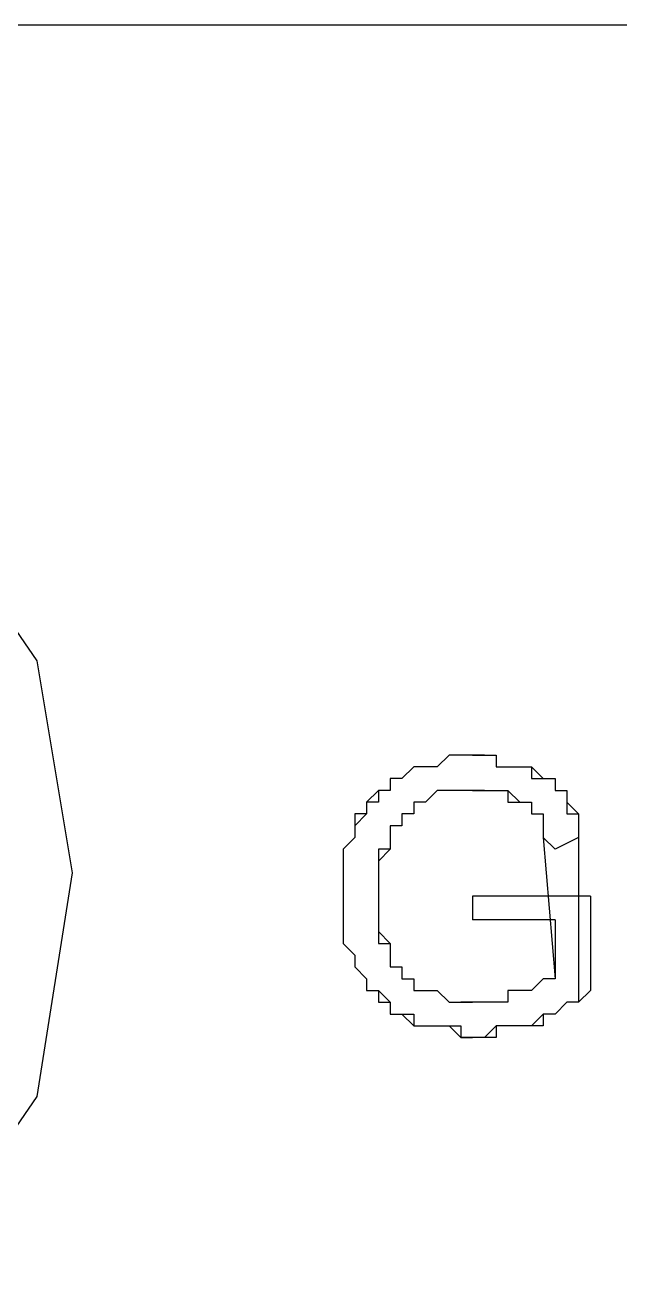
# Model space of a CAD drawing. Extents: x 0 to 594, y 0 to 420.
# Drawn here: x 425.7 to 430.75, y 73.3 to 84 of the extents above; entities that cross this region are included whole.
import ezdxf

# ---------------------------------------------------------------- set-up
doc = ezdxf.new("R2010")
doc.units = 0

msp = doc.modelspace()

# ---------------------------------------------------------------- linework, layer by layer
at = {"layer": 'GT_1', "flags": 128}
for points in [[(584, 84), (409, 84)], [(424.7, 80.2), (425.8, 78.6)], [(425.8, 78.6), (426.1, 76.8)], [(429.3, 77.8), (429.2, 77.7)], [(429.3, 77.8), (429.2, 77.7)], [(429.3, 77.8), (429.3, 77.8)], [(429.4, 77.8), (429.3, 77.8)], [(429.4, 77.8), (429.3, 77.8)], [(429.5, 77.8), (429.4, 77.8)], [(429.5, 77.8), (429.4, 77.8)], [(429.5, 77.8), (429.5, 77.8)], [(429.5, 77.8), (429.6, 77.8)], [(429.6, 77.8), (429.5, 77.8)], [(429.6, 77.8), (429.6, 77.8)], [(429.6, 77.8), (429.6, 77.8)], [(429.6, 77.8), (429.7, 77.8)], [(429.6, 77.8), (429.7, 77.8)], [(429.7, 77.8), (429.7, 77.8)], [(429.7, 77.8), (429.7, 77.7)], [(429.7, 77.8), (429.7, 77.7)], [(429, 77.7), (428.9, 77.6)], [(429, 77.7), (428.9, 77.6)], [(429, 77.7), (429, 77.7)], [(429.1, 77.7), (429, 77.7)], [(429.1, 77.7), (429, 77.7)], [(429.1, 77.7), (429.1, 77.7)], [(429.1, 77.7), (429.1, 77.7)], [(429.2, 77.7), (429.1, 77.7)], [(429.2, 77.7), (429.1, 77.7)], [(429.2, 77.7), (429.2, 77.7)], [(429.7, 77.7), (429.8, 77.7)], [(429.7, 77.7), (429.8, 77.7)], [(429.8, 77.7), (429.8, 77.7)], [(429.8, 77.7), (429.9, 77.7)], [(429.8, 77.7), (429.9, 77.7)], [(429.9, 77.7), (429.9, 77.7)], [(429.9, 77.7), (429.9, 77.7)], [(429.9, 77.7), (430, 77.7)], [(429.9, 77.7), (430, 77.7)], [(430, 77.7), (430, 77.7)], [(430, 77.7), (430, 77.7)], [(430, 77.7), (430, 77.6)], [(430, 77.7), (430, 77.7)], [(430, 77.7), (430.1, 77.6)], [(428.8, 77.6), (428.8, 77.5)], [(428.8, 77.6), (428.8, 77.6)], [(428.9, 77.6), (428.8, 77.6)], [(428.8, 77.6), (428.8, 77.5)], [(428.9, 77.6), (428.8, 77.6)], [(428.9, 77.6), (428.9, 77.6)], [(430, 77.6), (430.1, 77.6)], [(430.1, 77.6), (430.1, 77.6)], [(430.1, 77.6), (430.1, 77.6)], [(430.1, 77.6), (430.2, 77.6)], [(430.1, 77.6), (430.1, 77.6)], [(430.1, 77.6), (430.2, 77.6)], [(430.2, 77.6), (430.2, 77.6)], [(430.2, 77.6), (430.2, 77.5)], [(430.2, 77.6), (430.2, 77.5)], [(428.7, 77.5), (428.6, 77.4)], [(428.7, 77.5), (428.7, 77.4)], [(428.7, 77.5), (428.7, 77.5)], [(428.8, 77.5), (428.7, 77.5)], [(428.8, 77.5), (428.7, 77.5)], [(429.2, 77.5), (429.1, 77.4)], [(429.2, 77.5), (429.1, 77.4)], [(429.3, 77.5), (429.2, 77.5)], [(429.2, 77.5), (429.2, 77.5)], [(429.2, 77.5), (429.2, 77.5)], [(429.2, 77.5), (429.2, 77.5)], [(429.3, 77.5), (429.2, 77.5)], [(429.2, 77.5), (429.2, 77.5)], [(429.4, 77.5), (429.3, 77.5)], [(429.3, 77.5), (429.3, 77.5)], [(429.3, 77.5), (429.3, 77.5)], [(429.4, 77.5), (429.3, 77.5)], [(429.3, 77.5), (429.3, 77.5)], [(429.5, 77.5), (429.4, 77.5)], [(429.4, 77.5), (429.4, 77.5)], [(429.4, 77.5), (429.4, 77.5)], [(429.4, 77.5), (429.4, 77.5)], [(429.5, 77.5), (429.4, 77.5)], [(429.4, 77.5), (429.4, 77.5)], [(429.5, 77.5), (429.6, 77.5)], [(429.5, 77.5), (429.5, 77.5)], [(429.5, 77.5), (429.5, 77.5)], [(429.6, 77.5), (429.5, 77.5)], [(429.6, 77.5), (429.7, 77.5)], [(429.6, 77.5), (429.6, 77.5)], [(429.6, 77.5), (429.6, 77.5)], [(429.6, 77.5), (429.6, 77.5)], [(429.6, 77.5), (429.7, 77.5)], [(429.6, 77.5), (429.6, 77.5)], [(429.7, 77.5), (429.8, 77.5)], [(429.7, 77.5), (429.7, 77.5)], [(429.7, 77.5), (429.7, 77.5)], [(429.7, 77.5), (429.8, 77.5)], [(429.7, 77.5), (429.7, 77.5)], [(429.8, 77.5), (429.8, 77.4)], [(429.8, 77.5), (429.8, 77.5)], [(429.8, 77.5), (429.8, 77.5)], [(429.8, 77.5), (429.8, 77.5)], [(429.8, 77.5), (429.9, 77.4)], [(429.8, 77.5), (429.8, 77.5)], [(430.2, 77.5), (430.2, 77.5)], [(430.2, 77.5), (430.2, 77.5)], [(430.2, 77.5), (430.3, 77.5)], [(430.2, 77.5), (430.3, 77.5)], [(430.3, 77.5), (430.3, 77.4)], [(430.3, 77.5), (430.3, 77.4)], [(428.6, 77.4), (428.6, 77.3)], [(428.7, 77.4), (428.6, 77.4)], [(428.6, 77.4), (428.6, 77.3)], [(429.1, 77.4), (429, 77.4)], [(429, 77.4), (429, 77.4)], [(429, 77.4), (429, 77.4)], [(429, 77.4), (429, 77.4)], [(429, 77.4), (429, 77.3)], [(429.1, 77.4), (429, 77.4)], [(429, 77.4), (429, 77.4)], [(429, 77.4), (429, 77.3)], [(429.1, 77.4), (429.1, 77.4)], [(429.1, 77.4), (429.1, 77.4)], [(429.1, 77.4), (429.1, 77.4)], [(429.1, 77.4), (429.1, 77.4)], [(429.8, 77.4), (429.9, 77.4)], [(429.9, 77.4), (430, 77.4)], [(429.9, 77.4), (429.9, 77.4)], [(429.9, 77.4), (429.9, 77.4)], [(429.9, 77.4), (429.9, 77.4)], [(429.9, 77.4), (429.9, 77.4)], [(429.9, 77.4), (430, 77.4)], [(429.9, 77.4), (429.9, 77.4)], [(429.9, 77.4), (429.9, 77.4)], [(430, 77.4), (430, 77.3)], [(430, 77.4), (430, 77.4)], [(430, 77.4), (430, 77.3)], [(430.3, 77.4), (430.3, 77.4)], [(430.3, 77.4), (430.3, 77.4)], [(430.3, 77.4), (430.3, 77.4)], [(430.3, 77.4), (430.3, 77.3)], [(430.3, 77.4), (430.3, 77.4)], [(430.3, 77.4), (430.4, 77.3)], [(428.5, 77.3), (428.5, 77.2)], [(428.6, 77.3), (428.5, 77.3)], [(428.6, 77.3), (428.5, 77.2)], [(428.6, 77.3), (428.6, 77.3)], [(429, 77.3), (428.9, 77.3)], [(428.9, 77.3), (428.9, 77.3)], [(428.9, 77.3), (428.9, 77.3)], [(428.9, 77.3), (428.9, 77.3)], [(428.9, 77.3), (428.9, 77.2)], [(429, 77.3), (428.9, 77.3)], [(428.9, 77.3), (428.9, 77.3)], [(428.9, 77.3), (428.9, 77.2)], [(429, 77.3), (429, 77.3)], [(430, 77.3), (430.1, 77.3)], [(430, 77.3), (430, 77.3)], [(430, 77.3), (430, 77.3)], [(430, 77.3), (430, 77.3)], [(430, 77.3), (430, 77.3)], [(430, 77.3), (430.1, 77.3)], [(430, 77.3), (430, 77.3)], [(430.1, 77.3), (430.1, 77.2)], [(430.1, 77.3), (430.1, 77.2)], [(430.3, 77.3), (430.4, 77.3)], [(430.4, 77.3), (430.4, 77.3)], [(430.4, 77.3), (430.4, 77.2)], [(430.4, 77.3), (430.4, 77.2)], [(428.5, 77.2), (428.5, 77.1)], [(428.5, 77.2), (428.5, 77.2)], [(428.5, 77.2), (428.5, 77.1)], [(428.9, 77.2), (428.8, 77.2)], [(428.8, 77.2), (428.8, 77.2)], [(428.8, 77.2), (428.8, 77.1)], [(428.9, 77.2), (428.8, 77.2)], [(428.8, 77.2), (428.8, 77.1)], [(428.9, 77.2), (428.9, 77.2)], [(428.9, 77.2), (428.9, 77.2)], [(430.1, 77.2), (430.1, 77.1)], [(430.1, 77.2), (430.1, 77.2)], [(430.1, 77.2), (430.1, 77.2)], [(430.1, 77.2), (430.1, 77.2)], [(430.1, 77.2), (430.1, 77.2)], [(430.1, 77.2), (430.1, 77.1)], [(430.1, 77.2), (430.1, 77.2)], [(430.4, 77.2), (430.4, 77.2)], [(430.4, 77.2), (430.4, 77.1)], [(430.4, 77.2), (430.4, 77.2)], [(430.4, 77.2), (430.4, 77.1)], [(428.5, 77.1), (428.4, 77)], [(428.5, 77.1), (428.4, 77)], [(428.5, 77.1), (428.5, 77.1)], [(428.8, 77.1), (428.8, 77.1)], [(428.8, 77.1), (428.8, 77.1)], [(428.8, 77.1), (428.8, 77.1)], [(428.8, 77.1), (428.8, 77.1)], [(428.8, 77.1), (428.8, 77)], [(428.8, 77.1), (428.8, 77.1)], [(428.8, 77.1), (428.8, 77.1)], [(428.8, 77.1), (428.8, 77)], [(430.1, 77.1), (430.2, 77)], [(430.1, 77.1), (430.1, 77.1)], [(430.1, 77.1), (430.2, 75.9)], [(430.1, 77.1), (430.1, 77.1)], [(430.4, 77.1), (430.2, 77)], [(430.4, 77.1), (430.4, 75.7)], [(428.4, 77), (428.4, 76.9)], [(428.4, 77), (428.4, 77)], [(428.4, 77), (428.4, 76.9)], [(428.8, 77), (428.7, 77)], [(428.7, 77), (428.7, 76.9)], [(428.8, 77), (428.7, 76.9)], [(428.8, 77), (428.8, 77)], [(430.2, 77), (430.2, 77)], [(428.4, 76.9), (428.4, 76.8)], [(428.4, 76.9), (428.4, 76.9)], [(428.4, 76.9), (428.4, 76.8)], [(428.7, 76.9), (428.7, 76.9)], [(428.7, 76.9), (428.7, 76.8)], [(428.7, 76.9), (428.7, 76.8)], [(426.1, 76.8), (425.8, 74.9)], [(428.4, 76.8), (428.4, 76.7)], [(428.4, 76.8), (428.4, 76.8)], [(428.4, 76.8), (428.4, 76.7)], [(428.7, 76.8), (428.7, 76.8)], [(428.7, 76.8), (428.7, 76.8)], [(428.7, 76.8), (428.7, 76.7)], [(428.7, 76.8), (428.7, 76.8)], [(428.7, 76.8), (428.7, 76.7)], [(428.4, 76.7), (428.4, 76.6)], [(428.4, 76.7), (428.4, 76.6)], [(428.7, 76.7), (428.7, 76.7)], [(428.7, 76.7), (428.7, 76.7)], [(428.7, 76.7), (428.7, 76.6)], [(428.7, 76.7), (428.7, 76.6)], [(428.4, 76.6), (428.4, 76.5)], [(428.4, 76.6), (428.4, 76.6)], [(428.4, 76.6), (428.4, 76.5)], [(428.7, 76.6), (428.7, 76.6)], [(428.7, 76.6), (428.7, 76.5)], [(428.7, 76.6), (428.7, 76.5)], [(429.5, 76.6), (429.5, 76.4)], [(430.5, 76.6), (429.5, 76.6)], [(430.5, 76.6), (430.5, 75.8)], [(428.4, 76.5), (428.4, 76.4)], [(428.4, 76.5), (428.4, 76.5)], [(428.4, 76.5), (428.4, 76.4)], [(428.4, 76.4), (428.4, 76.3)], [(428.4, 76.4), (428.4, 76.4)], [(428.4, 76.4), (428.4, 76.3)], [(428.7, 76.5), (428.7, 76.5)], [(428.7, 76.5), (428.7, 76.4)], [(428.7, 76.5), (428.7, 76.4)], [(428.7, 76.4), (428.7, 76.4)], [(428.7, 76.4), (428.7, 76.3)], [(428.7, 76.4), (428.7, 76.3)], [(430.2, 76.4), (429.5, 76.4)], [(430.2, 76.4), (430.2, 75.9)], [(428.4, 76.3), (428.4, 76.2)], [(428.4, 76.3), (428.4, 76.3)], [(428.4, 76.3), (428.4, 76.2)], [(428.7, 76.3), (428.7, 76.3)], [(428.7, 76.3), (428.7, 76.3)], [(428.7, 76.3), (428.7, 76.2)], [(428.7, 76.3), (428.7, 76.3)], [(428.7, 76.3), (428.8, 76.2)], [(428.4, 76.2), (428.5, 76.1)], [(428.4, 76.2), (428.4, 76.2)], [(428.4, 76.2), (428.5, 76.1)], [(428.7, 76.2), (428.8, 76.2)], [(428.8, 76.2), (428.8, 76.1)], [(428.8, 76.2), (428.8, 76.1)], [(428.5, 76.1), (428.5, 76)], [(428.5, 76.1), (428.5, 76.1)], [(428.5, 76.1), (428.5, 76)], [(428.8, 76.1), (428.8, 76.1)], [(428.8, 76.1), (428.8, 76.1)], [(428.8, 76.1), (428.8, 76)], [(428.8, 76.1), (428.8, 76)], [(428.5, 76), (428.6, 75.9)], [(428.5, 76), (428.5, 76)], [(428.5, 76), (428.5, 76)], [(428.5, 76), (428.6, 75.9)], [(428.8, 76), (428.9, 76)], [(428.8, 76), (428.9, 76)], [(428.9, 76), (428.9, 76)], [(428.9, 76), (428.9, 76)], [(428.9, 76), (428.9, 75.9)], [(428.9, 76), (428.9, 75.9)], [(428.6, 75.9), (428.6, 75.8)], [(428.6, 75.9), (428.6, 75.9)], [(428.6, 75.9), (428.6, 75.8)], [(428.9, 75.9), (428.9, 75.9)], [(428.9, 75.9), (429, 75.9)], [(428.9, 75.9), (429, 75.9)], [(429, 75.9), (429, 75.9)], [(429, 75.9), (429, 75.8)], [(429, 75.9), (429, 75.8)], [(430.1, 75.9), (430, 75.8)], [(430.1, 75.9), (430, 75.8)], [(430.1, 75.9), (430.1, 75.9)], [(430.1, 75.9), (430.1, 75.9)], [(430.1, 75.9), (430.1, 75.9)], [(430.2, 75.9), (430.1, 75.9)], [(430.1, 75.9), (430.1, 75.9)], [(430.1, 75.9), (430.1, 75.9)], [(430.2, 75.9), (430.1, 75.9)], [(428.6, 75.8), (428.7, 75.8)], [(428.6, 75.8), (428.7, 75.8)], [(428.7, 75.8), (428.7, 75.7)], [(428.7, 75.8), (428.7, 75.8)], [(428.7, 75.8), (428.8, 75.7)], [(429, 75.8), (429.1, 75.8)], [(429, 75.8), (429.1, 75.8)], [(429.1, 75.8), (429.1, 75.8)], [(429.1, 75.8), (429.1, 75.8)], [(429.1, 75.8), (429.2, 75.8)], [(429.1, 75.8), (429.2, 75.8)], [(429.2, 75.8), (429.2, 75.8)], [(429.2, 75.8), (429.2, 75.8)], [(429.2, 75.8), (429.3, 75.7)], [(429.2, 75.8), (429.2, 75.8)], [(429.2, 75.8), (429.3, 75.7)], [(429.8, 75.8), (429.8, 75.7)], [(429.8, 75.8), (429.8, 75.8)], [(429.9, 75.8), (429.8, 75.8)], [(429.8, 75.8), (429.8, 75.7)], [(429.9, 75.8), (429.8, 75.8)], [(429.9, 75.8), (429.9, 75.8)], [(429.9, 75.8), (429.9, 75.8)], [(430, 75.8), (429.9, 75.8)], [(430, 75.8), (429.9, 75.8)], [(430, 75.8), (430, 75.8)], [(430, 75.8), (430, 75.8)], [(430, 75.8), (430, 75.8)], [(430, 75.8), (430, 75.8)], [(430.5, 75.8), (430.4, 75.7)], [(430.5, 75.8), (430.5, 75.8)], [(428.7, 75.7), (428.8, 75.7)], [(428.8, 75.7), (428.8, 75.6)], [(428.8, 75.7), (428.8, 75.7)], [(428.8, 75.7), (428.8, 75.6)], [(429.3, 75.7), (429.3, 75.7)], [(429.3, 75.7), (429.3, 75.7)], [(429.3, 75.7), (429.4, 75.7)], [(429.3, 75.7), (429.4, 75.7)], [(429.4, 75.7), (429.4, 75.7)], [(429.4, 75.7), (429.4, 75.7)], [(429.4, 75.7), (429.5, 75.7)], [(429.4, 75.7), (429.4, 75.7)], [(429.5, 75.7), (429.4, 75.7)], [(429.5, 75.7), (429.5, 75.7)], [(429.5, 75.7), (429.5, 75.7)], [(429.6, 75.7), (429.5, 75.7)], [(429.6, 75.7), (429.5, 75.7)], [(429.6, 75.7), (429.6, 75.7)], [(429.6, 75.7), (429.6, 75.7)], [(429.7, 75.7), (429.6, 75.7)], [(429.6, 75.7), (429.6, 75.7)], [(429.7, 75.7), (429.6, 75.7)], [(429.7, 75.7), (429.7, 75.7)], [(429.7, 75.7), (429.7, 75.7)], [(429.8, 75.7), (429.7, 75.7)], [(429.8, 75.7), (429.7, 75.7)], [(430.3, 75.7), (430.2, 75.6)], [(430.3, 75.7), (430.2, 75.6)], [(430.4, 75.7), (430.3, 75.7)], [(430.3, 75.7), (430.3, 75.7)], [(430.4, 75.7), (430.3, 75.7)], [(428.8, 75.6), (428.9, 75.6)], [(428.8, 75.6), (428.9, 75.6)], [(428.9, 75.6), (429, 75.6)], [(428.9, 75.6), (428.9, 75.6)], [(428.9, 75.6), (429, 75.5)], [(429, 75.6), (429, 75.5)], [(430.1, 75.6), (430, 75.5)], [(430.2, 75.6), (430.1, 75.6)], [(430.1, 75.6), (430.1, 75.6)], [(430.1, 75.6), (430.1, 75.5)], [(430.2, 75.6), (430.1, 75.6)], [(430.2, 75.6), (430.2, 75.6)], [(430.2, 75.6), (430.2, 75.6)], [(430.2, 75.6), (430.2, 75.6)], [(429, 75.5), (429.1, 75.5)], [(429, 75.5), (429.1, 75.5)], [(429.1, 75.5), (429.2, 75.5)], [(429.1, 75.5), (429.1, 75.5)], [(429.1, 75.5), (429.2, 75.5)], [(429.2, 75.5), (429.3, 75.5)], [(429.2, 75.5), (429.2, 75.5)], [(429.2, 75.5), (429.3, 75.5)], [(429.3, 75.5), (429.4, 75.5)], [(429.3, 75.5), (429.3, 75.5)], [(429.3, 75.5), (429.4, 75.4)], [(429.4, 75.5), (429.4, 75.4)], [(429.7, 75.5), (429.6, 75.4)], [(429.8, 75.5), (429.7, 75.5)], [(429.7, 75.5), (429.7, 75.5)], [(429.7, 75.5), (429.7, 75.4)], [(429.8, 75.5), (429.7, 75.5)], [(429.9, 75.5), (429.8, 75.5)], [(429.8, 75.5), (429.8, 75.5)], [(429.9, 75.5), (429.8, 75.5)], [(430, 75.5), (429.9, 75.5)], [(429.9, 75.5), (429.9, 75.5)], [(429.9, 75.5), (429.9, 75.5)], [(430, 75.5), (429.9, 75.5)], [(429.9, 75.5), (429.9, 75.5)], [(430.1, 75.5), (430, 75.5)], [(430, 75.5), (430, 75.5)], [(429.4, 75.4), (429.5, 75.4)], [(429.5, 75.4), (429.4, 75.4)], [(429.6, 75.4), (429.5, 75.4)], [(429.5, 75.4), (429.5, 75.4)], [(429.6, 75.4), (429.5, 75.4)], [(429.7, 75.4), (429.6, 75.4)], [(429.6, 75.4), (429.6, 75.4)], [(425.8, 74.9), (424.7, 73.3)]]:
    msp.add_lwpolyline(points, dxfattribs=at)

doc.saveas('drawing.dxf')
